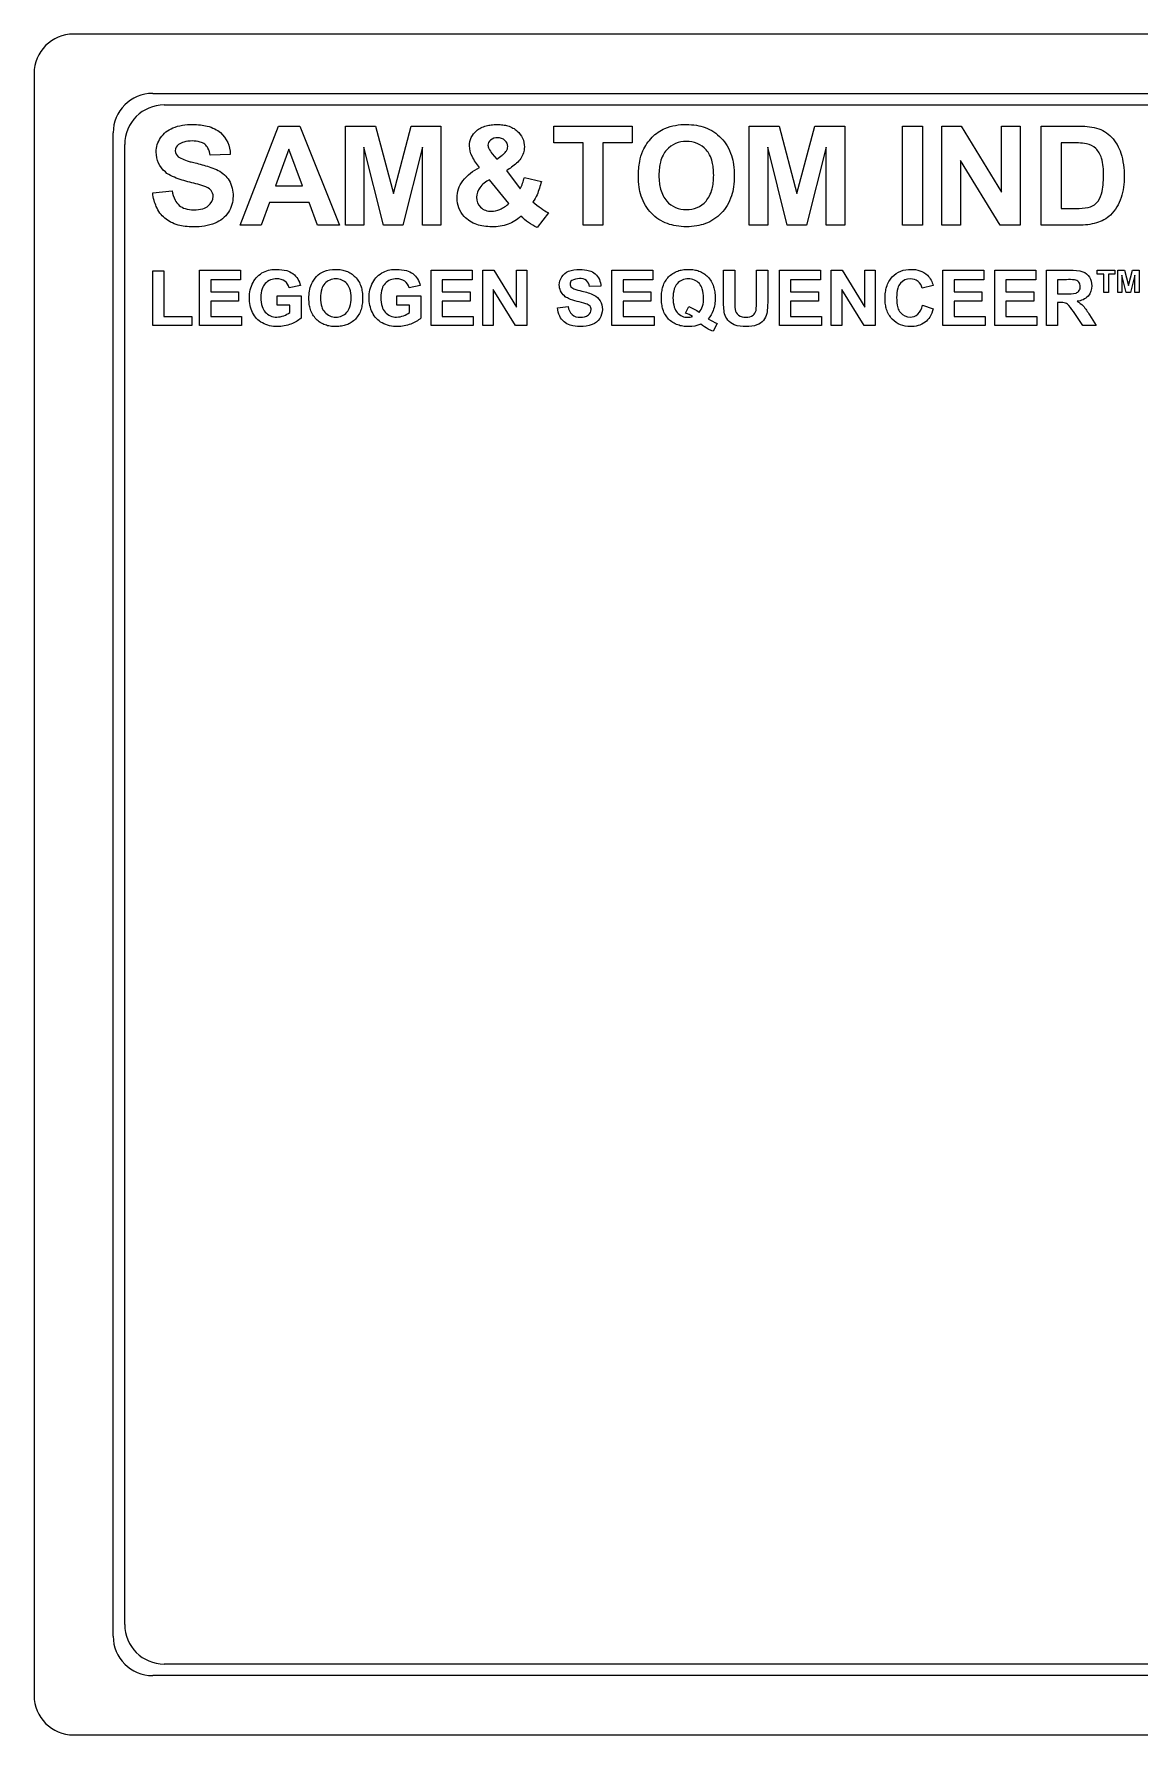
# Model space of a CAD drawing. Header units: millimetres. Extents: x -150 to 150, y -108 to 108.
# Drawn here: x -150 to -10.2, y -107.5 to 107.5 of the extents above; entities that cross this region are included whole.
import ezdxf

# ---------------------------------------------------------------- set-up
doc = ezdxf.new("R2010")
doc.units = ezdxf.units.MM
doc.layers.get('0').update_dxf_attribs({"lineweight": 25, "true_color": 0xffffff})

msp = doc.modelspace()

# ---------------------------------------------------------------- linework, layer by layer
for p, q in [((145, 107.5), (-145, 107.5)), ((-150, 102.5), (-150, -102.5)), ((-135, 100), (135, 100)), ((-133.54, 98.54), (133.54, 98.54)), ((-140, -95), (-140, 95)), ((-138.54, -93.54), (-138.54, 93.54)), ((133.54, -98.54), (-133.54, -98.54)), ((135, -100), (-135, -100)), ((-145, -107.5), (145, -107.5))]:
    msp.add_line(p, q)
at = {"flags": 128}
for points in [[(-135, 87.42), (-132.54, 87.66, 0.070733), (-132.17, 86.51, 0.101174), (-131.64, 85.84, 0.100485), (-130.9, 85.43, 0.0769), (-129.82, 85.26, 0.068531), (-128.65, 85.42, 0.105822), (-127.98, 85.78, 0.232791), (-127.36, 86.99, 0.18111), (-127.62, 87.74, 0.129287), (-128.53, 88.28, 0.016852), (-130.55, 88.83, -0.041669), (-132.5, 89.49, -0.080405), (-133.4, 90.06, -0.223215), (-134.55, 92.58, -0.148422), (-134.01, 94.37, -0.151603), (-132.45, 95.63, -0.100878), (-129.99, 96.07, -0.027393), (-128.94, 96.01, -0.034137), (-128.12, 95.86, -0.053166), (-127.15, 95.51, -0.064088), (-126.44, 95.04, -0.21743), (-125.19, 92.28), (-127.72, 92.17, 0.074712), (-128.01, 93.06, 0.109453), (-128.41, 93.56, 0.103298), (-128.99, 93.85, 0.064617), (-130.01, 93.98, 0.064236), (-131.07, 93.84, 0.093115), (-131.73, 93.53, 0.255393), (-132.14, 92.75, 0.232324), (-131.76, 91.99, 0.067684), (-131.44, 91.79, 0.029982), (-130.64, 91.48, 0.010972), (-130.13, 91.33, 0.008068), (-129.44, 91.16, -0.02177), (-127.63, 90.64, -0.04146), (-126.72, 90.26, -0.136107), (-125.34, 88.99, -0.140832), (-124.84, 86.99, -0.145566), (-125.43, 84.98, -0.156787), (-127.12, 83.59, -0.09833), (-129.84, 83.13, -0.029167), (-130.91, 83.19, -0.035752), (-131.77, 83.36, -0.052443), (-132.74, 83.73, -0.060698), (-133.48, 84.23, -0.056688), (-134.08, 84.87, -0.05328), (-134.54, 85.68, -0.041036), (-134.82, 86.46, -0.034592)], [(-84.96, 84.88), (-86.41, 83.03, -0.074176), (-88.46, 84.46, -0.093098), (-90.07, 83.46, -0.090662), (-92.1, 83.13, -0.036291), (-93.16, 83.21, -0.044693), (-94.01, 83.41, -0.062145), (-94.91, 83.84, -0.067131), (-95.61, 84.45, -0.191694), (-96.52, 86.78, -0.166073), (-95.81, 88.94, -0.117371), (-93.67, 90.61, -0.064283), (-94.63, 92.06, -0.111106), (-94.96, 93.36, -0.227821), (-94.05, 95.28, -0.060353), (-93.52, 95.64, -0.052608), (-92.83, 95.9, -0.036285), (-92.22, 96.02, -0.02969), (-91.46, 96.07, -0.032671), (-90.72, 96.02, -0.03932), (-90.11, 95.89, -0.053545), (-89.46, 95.62, -0.058719), (-88.93, 95.24, -0.221557), (-88.02, 93.22, -0.150429), (-88.47, 91.78, -0.071028), (-89, 91.18, -0.035459), (-90.29, 90.23), (-88.55, 87.94, 0.06497), (-88.02, 89.36), (-85.86, 88.87, -0.033397), (-86.42, 87.19, -0.056992), (-86.93, 86.3, 0.033919), (-85.9, 85.47, 0.035388)], [(-73.61, 89.53, -0.044114), (-73.44, 91.4, -0.059778), (-73.04, 92.73, -0.08873), (-71.87, 94.45, -0.102216), (-70.26, 95.57, -0.100811), (-67.56, 96.07, -0.040775), (-66.26, 95.96, -0.047422), (-65.17, 95.67, -0.056282), (-64.08, 95.13, -0.056155), (-63.14, 94.35, -0.059636), (-62.39, 93.36, -0.055726), (-61.84, 92.14, -0.042019), (-61.58, 90.99, -0.035027), (-61.48, 89.59, -0.035069), (-61.58, 88.19, -0.041998), (-61.84, 87.05, -0.05545), (-62.38, 85.84, -0.059234), (-63.13, 84.85, -0.056451), (-64.06, 84.08, -0.056543), (-65.14, 83.53, -0.047505), (-66.23, 83.25, -0.040793), (-67.53, 83.14, -0.040003), (-68.84, 83.25, -0.046841), (-69.93, 83.53, -0.056684), (-71.02, 84.07, -0.057139), (-71.96, 84.84, -0.058761), (-72.71, 85.82, -0.055454), (-73.25, 87.01, -0.042522), (-73.51, 88.15, -0.035637)], [(-22.69, 95.85), (-18.07, 95.85, -0.066651), (-15.69, 95.61, -0.13445), (-13.81, 94.46, -0.108888), (-12.62, 92.44, -0.081368), (-12.21, 89.48, -0.082349), (-12.59, 86.82, -0.118801), (-13.93, 84.62, -0.116207), (-15.7, 83.62, -0.074054), (-17.94, 83.35), (-22.69, 83.35)], [(-91.49, 91.68), (-90.84, 92.17, 0.02948), (-90.55, 92.42, 0.039019), (-90.35, 92.64, 0.07053), (-90.17, 92.98, 0.089411), (-90.12, 93.27, 0.216458), (-90.47, 94.05, 0.195908), (-91.4, 94.38, 0.1859), (-92.3, 94.09, 0.224805), (-92.62, 93.43, 0.118038), (-92.52, 93.03, 0.060846), (-92.07, 92.36)], [(-71.01, 89.61, 0.029071), (-70.95, 88.66, 0.035976), (-70.81, 87.91, 0.054146), (-70.47, 87.04, 0.063472), (-70.03, 86.39, 0.223489), (-67.54, 85.3, 0.224251), (-65.06, 86.38, 0.065207), (-64.62, 87.04, 0.05422), (-64.28, 87.92, 0.034752), (-64.15, 88.68, 0.027831), (-64.09, 89.65, 0.027344), (-64.14, 90.59, 0.03429), (-64.28, 91.34, 0.054365), (-64.6, 92.22, 0.066143), (-65.03, 92.85, 0.223706), (-67.54, 93.91, 0.223599), (-70.05, 92.84, 0.065712), (-70.49, 92.2, 0.054371), (-70.82, 91.32, 0.034592), (-70.95, 90.57, 0.027647)], [(-20.16, 93.74), (-20.16, 85.46), (-18.28, 85.46, 0.05583), (-16.75, 85.58, 0.124678), (-15.73, 86.1, 0.132218), (-15.07, 87.31, 0.07098), (-14.82, 89.6, 0.075421), (-15.07, 91.82, 0.124877), (-15.79, 93.03, 0.138766), (-16.96, 93.62, 0.045436), (-19.03, 93.74)], [(-92.42, 89.08, 0.124776), (-93.66, 88.07, 0.156055), (-94.07, 86.87, 0.211725), (-93.56, 85.6, 0.200605), (-92.2, 85.11, 0.102113), (-91.12, 85.33, 0.071824), (-89.98, 86.07)], [(-119.28, 73.21), (-119.28, 74.39), (-116.24, 74.39), (-116.24, 71.6, -0.098261), (-117.52, 70.84, -0.093587), (-119.23, 70.52, -0.1307), (-121.14, 70.98, -0.157467), (-122.37, 72.29, -0.11352), (-122.78, 74.16, -0.125855), (-122.32, 76.1, -0.155133), (-120.98, 77.41, -0.11991), (-119.31, 77.75, -0.065664), (-118.06, 77.59, -0.094936), (-117.27, 77.21, -0.186673), (-116.33, 75.7), (-117.73, 75.43, 0.171154), (-118.29, 76.25, 0.162084), (-119.31, 76.55, 0.21671), (-120.78, 75.96, 0.111875), (-121.16, 75.31, 0.076141), (-121.33, 74.22, 0.072139), (-121.15, 73.04, 0.110088), (-120.77, 72.35, 0.22427), (-119.32, 71.72, 0.094029), (-118.43, 71.9, 0.072068), (-117.66, 72.32), (-117.66, 73.21)], [(-115.25, 74.09, -0.103503), (-114.93, 75.89, -0.08873), (-114.28, 76.85, -0.102216), (-113.38, 77.48, -0.100811), (-111.87, 77.75, -0.040775), (-111.14, 77.69, -0.047422), (-110.53, 77.53, -0.056282), (-109.92, 77.23, -0.056155), (-109.39, 76.79, -0.059636), (-108.97, 76.24, -0.055726), (-108.66, 75.56, -0.042019), (-108.52, 74.91, -0.035027), (-108.46, 74.13, -0.035069), (-108.52, 73.34, -0.041998), (-108.66, 72.7, -0.05545), (-108.96, 72.03, -0.059234), (-109.38, 71.47, -0.056451), (-109.91, 71.04, -0.056543), (-110.51, 70.74, -0.047505), (-111.12, 70.58, -0.040793), (-111.85, 70.52, -0.040003), (-112.58, 70.57, -0.046841), (-113.19, 70.73, -0.056684), (-113.81, 71.04, -0.057139), (-114.33, 71.47, -0.058761), (-114.75, 72.02, -0.055454), (-115.05, 72.69, -0.042522), (-115.2, 73.32, -0.035637)], [(-104.14, 73.21), (-104.14, 74.39), (-101.09, 74.39), (-101.09, 71.6, -0.098261), (-102.38, 70.84, -0.093587), (-104.08, 70.52, -0.1307), (-106, 70.98, -0.157467), (-107.23, 72.29, -0.11352), (-107.64, 74.16, -0.125855), (-107.18, 76.1, -0.155133), (-105.84, 77.41, -0.11991), (-104.16, 77.75, -0.065664), (-102.91, 77.59, -0.094936), (-102.12, 77.21, -0.186673), (-101.18, 75.7), (-102.58, 75.43, 0.171154), (-103.14, 76.25, 0.162084), (-104.16, 76.55, 0.21671), (-105.63, 75.96, 0.111875), (-106.01, 75.31, 0.076141), (-106.18, 74.22, 0.072139), (-106.01, 73.04, 0.110088), (-105.63, 72.35, 0.22427), (-104.17, 71.72, 0.094029), (-103.28, 71.9, 0.072068), (-102.52, 72.32), (-102.52, 73.21)], [(-83.85, 72.91), (-82.48, 73.05, 0.17427), (-81.98, 72.03, 0.182212), (-80.95, 71.7, 0.174932), (-79.92, 71.99, 0.232791), (-79.58, 72.67, 0.18111), (-79.72, 73.09, 0.129287), (-80.23, 73.39, 0.016852), (-81.36, 73.7, -0.041669), (-82.45, 74.07, -0.080405), (-82.96, 74.39, -0.223215), (-83.6, 75.8, -0.148422), (-83.3, 76.8, -0.151603), (-82.42, 77.51, -0.100878), (-81.05, 77.75, -0.070963), (-79.8, 77.58, -0.1082), (-79.06, 77.18, -0.21743), (-78.36, 75.63), (-79.78, 75.57, 0.187142), (-80.17, 76.35, 0.167001), (-81.06, 76.58, 0.158232), (-82.03, 76.33, 0.255393), (-82.25, 75.9, 0.232324), (-82.04, 75.47, 0.088335), (-81.75, 75.3, 0.028496), (-80.74, 75, -0.058805), (-79.22, 74.5, -0.136107), (-78.44, 73.79, -0.140832), (-78.16, 72.67, -0.145566), (-78.5, 71.55, -0.156787), (-79.44, 70.77, -0.09833), (-80.97, 70.51, -0.073209), (-82.22, 70.7, -0.105221), (-83, 71.12, -0.104236), (-83.54, 71.83, -0.081769)], [(-64.77, 71.52, 0.069468), (-63.64, 70.93), (-64.16, 69.93, -0.052765), (-64.79, 70.2, -0.009755), (-65.73, 70.82, -0.104356), (-67.25, 70.52, -0.038392), (-68, 70.57, -0.045647), (-68.62, 70.73, -0.057727), (-69.25, 71.03, -0.059569), (-69.78, 71.47, -0.060486), (-70.2, 72.02, -0.055804), (-70.5, 72.71, -0.041243), (-70.64, 73.35, -0.034184), (-70.7, 74.14, -0.034407), (-70.64, 74.92, -0.041438), (-70.5, 75.56, -0.055714), (-70.2, 76.25, -0.060169), (-69.78, 76.8, -0.057829), (-69.25, 77.23, -0.057094), (-68.64, 77.54, -0.046684), (-68.03, 77.7, -0.039712), (-67.29, 77.75, -0.040141), (-66.56, 77.7, -0.047092), (-65.95, 77.54, -0.057138), (-65.34, 77.23, -0.057602), (-64.82, 76.8, -0.060127), (-64.41, 76.25, -0.055553), (-64.11, 75.56, -0.041198), (-63.96, 74.92, -0.034197), (-63.91, 74.14, -0.088315), (-64.16, 72.54, -0.090163)], [(-62.84, 77.64), (-61.43, 77.64), (-61.43, 73.84, 0.037277), (-61.38, 72.67, 0.185746), (-60.95, 71.98, 0.165329), (-60.01, 71.72, 0.169738), (-59.11, 71.97, 0.188425), (-58.74, 72.57, 0.037849), (-58.68, 73.76), (-58.68, 77.64), (-57.26, 77.64), (-57.26, 73.96, -0.047335), (-57.38, 72.18, -0.125594), (-57.8, 71.3, -0.118985), (-58.62, 70.73, -0.095991), (-59.97, 70.52, -0.100195), (-61.49, 70.75, -0.118449), (-62.31, 71.35, -0.114421), (-62.71, 72.12, -0.052537), (-62.84, 73.9)], [(-37.7, 73.21), (-36.33, 72.77, -0.071), (-36.78, 71.72, -0.092688), (-37.37, 71.07, -0.166857), (-39.23, 70.52, -0.215668), (-41.53, 71.47, -0.057857), (-41.93, 72.02, -0.054428), (-42.23, 72.68, -0.041743), (-42.37, 73.31, -0.035061), (-42.42, 74.07, -0.033068), (-42.37, 74.87, -0.039964), (-42.23, 75.52, -0.054774), (-41.93, 76.22, -0.060086), (-41.52, 76.79, -0.216756), (-39.15, 77.75, -0.198147), (-37.06, 77, -0.136006), (-36.34, 75.71), (-37.74, 75.37, 0.174205), (-38.26, 76.23, 0.174953), (-39.22, 76.55, 0.228039), (-40.48, 75.99, 0.113714), (-40.81, 75.37, 0.065511), (-40.97, 74.18, 0.061917), (-40.81, 72.91, 0.114411), (-40.49, 72.29, 0.231611), (-39.25, 71.72, 0.188989), (-38.28, 72.08, 0.156172)], [(-22.02, 70.64), (-22.02, 77.64), (-19.05, 77.64, -0.081128), (-17.42, 77.45, -0.168614), (-16.6, 76.78, -0.144877), (-16.3, 75.67, -0.191557), (-16.76, 74.37, -0.177177), (-18.15, 73.72, -0.073018), (-17.39, 73.14, -0.043717), (-16.58, 72), (-15.73, 70.64), (-17.42, 70.64), (-18.44, 72.16, 0.032175), (-19.19, 73.19, 0.120475), (-19.61, 73.48, 0.077276), (-20.32, 73.56), (-20.61, 73.56), (-20.61, 70.64)], [(-113.8, 74.14, 0.074061), (-113.63, 73.01, 0.109006), (-113.25, 72.34, 0.223489), (-111.85, 71.72, 0.224251), (-110.47, 72.33, 0.110172), (-110.09, 73.01, 0.072239), (-109.92, 74.16, 0.071581), (-110.09, 75.3, 0.110966), (-110.45, 75.95, 0.223706), (-111.85, 76.55, 0.223599), (-113.26, 75.95, 0.110679), (-113.63, 75.28, 0.072048)], [(-65.91, 72.32, 0.104574), (-65.5, 73.09, 0.07274), (-65.37, 74.14, 0.071868), (-65.53, 75.28, 0.110861), (-65.9, 75.95, 0.223682), (-67.3, 76.55, 0.22364), (-68.7, 75.94, 0.110523), (-69.07, 75.28, 0.072263), (-69.24, 74.14, 0.071281), (-69.07, 72.97, 0.110025), (-68.7, 72.3, 0.225628), (-67.34, 71.69, 0.089129), (-66.77, 71.79, 0.060025), (-67.64, 72.23), (-67.24, 73.04, -0.079259)], [(-20.61, 74.67), (-19.56, 74.67, 0.059143), (-18.29, 74.76, 0.166993), (-17.9, 75.06, 0.152818), (-17.75, 75.58, 0.185134), (-17.94, 76.15, 0.178538), (-18.48, 76.43, 0.021681), (-19.51, 76.45), (-20.61, 76.45)]]:
    msp.add_lwpolyline(points, format="xyb", close=True, dxfattribs=at)
for points in [[(-111.4, 83.35), (-114.15, 83.35), (-115.24, 86.19), (-120.24, 86.19), (-121.27, 83.35), (-123.95, 83.35), (-119.08, 95.85), (-116.41, 95.85)], [(-110.63, 83.35), (-110.63, 95.85), (-106.85, 95.85), (-104.58, 87.33), (-102.34, 95.85), (-98.56, 95.85), (-98.56, 83.35), (-100.9, 83.35), (-100.9, 93.19), (-103.38, 83.35), (-105.81, 83.35), (-108.29, 93.19), (-108.29, 83.35)], [(-80.6, 83.35), (-80.6, 93.74), (-84.31, 93.74), (-84.31, 95.85), (-74.38, 95.85), (-74.38, 93.74), (-78.08, 93.74), (-78.08, 83.35)], [(-59.61, 83.35), (-59.61, 95.85), (-55.83, 95.85), (-53.56, 87.33), (-51.32, 95.85), (-47.53, 95.85), (-47.53, 83.35), (-49.88, 83.35), (-49.88, 93.19), (-52.36, 83.35), (-54.79, 83.35), (-57.26, 93.19), (-57.26, 83.35)], [(-40.22, 83.35), (-40.22, 95.85), (-37.69, 95.85), (-37.69, 83.35)], [(-35.26, 83.35), (-35.26, 95.85), (-32.8, 95.85), (-27.69, 87.51), (-27.69, 95.85), (-25.34, 95.85), (-25.34, 83.35), (-27.87, 83.35), (-32.91, 91.51), (-32.91, 83.35)], [(-116.05, 88.3), (-117.77, 92.94), (-119.46, 88.3)], [(-135, 70.64), (-135, 77.58), (-133.59, 77.58), (-133.59, 71.81), (-130.07, 71.81), (-130.07, 70.64)], [(-129.08, 70.64), (-129.08, 77.64), (-123.89, 77.64), (-123.89, 76.45), (-127.67, 76.45), (-127.67, 74.9), (-124.15, 74.9), (-124.15, 73.72), (-127.67, 73.72), (-127.67, 71.81), (-123.76, 71.81), (-123.76, 70.64)], [(-99.82, 70.64), (-99.82, 77.64), (-94.63, 77.64), (-94.63, 76.45), (-98.41, 76.45), (-98.41, 74.9), (-94.89, 74.9), (-94.89, 73.72), (-98.41, 73.72), (-98.41, 71.81), (-94.5, 71.81), (-94.5, 70.64)], [(-93.26, 70.64), (-93.26, 77.64), (-91.89, 77.64), (-89.02, 72.96), (-89.02, 77.64), (-87.71, 77.64), (-87.71, 70.64), (-89.13, 70.64), (-91.95, 75.2), (-91.95, 70.64)], [(-76.95, 70.64), (-76.95, 77.64), (-71.76, 77.64), (-71.76, 76.45), (-75.54, 76.45), (-75.54, 74.9), (-72.02, 74.9), (-72.02, 73.72), (-75.54, 73.72), (-75.54, 71.81), (-71.63, 71.81), (-71.63, 70.64)], [(-55.78, 70.64), (-55.78, 77.64), (-50.59, 77.64), (-50.59, 76.45), (-54.36, 76.45), (-54.36, 74.9), (-50.85, 74.9), (-50.85, 73.72), (-54.36, 73.72), (-54.36, 71.81), (-50.45, 71.81), (-50.45, 70.64)], [(-49.22, 70.64), (-49.22, 77.64), (-47.84, 77.64), (-44.98, 72.96), (-44.98, 77.64), (-43.67, 77.64), (-43.67, 70.64), (-45.08, 70.64), (-47.91, 75.2), (-47.91, 70.64)], [(-35.12, 70.64), (-35.12, 77.64), (-29.93, 77.64), (-29.93, 76.45), (-33.7, 76.45), (-33.7, 74.9), (-30.19, 74.9), (-30.19, 73.72), (-33.7, 73.72), (-33.7, 71.81), (-29.79, 71.81), (-29.79, 70.64)], [(-28.57, 70.64), (-28.57, 77.64), (-23.38, 77.64), (-23.38, 76.45), (-27.16, 76.45), (-27.16, 74.9), (-23.64, 74.9), (-23.64, 73.72), (-27.16, 73.72), (-27.16, 71.81), (-23.25, 71.81), (-23.25, 70.64)], [(-14.77, 74.84), (-14.77, 77.16), (-15.6, 77.16), (-15.6, 77.64), (-13.37, 77.64), (-13.37, 77.16), (-14.2, 77.16), (-14.2, 74.84)], [(-13.02, 74.84), (-13.02, 77.64), (-12.18, 77.64), (-11.67, 75.73), (-11.17, 77.64), (-10.32, 77.64), (-10.32, 74.84), (-10.84, 74.84), (-10.84, 77.04), (-11.4, 74.84), (-11.94, 74.84), (-12.5, 77.04), (-12.5, 74.84)]]:
    msp.add_lwpolyline(points, close=True, dxfattribs=at)
for centre, start, end in [((-145, 102.5), 90, 180), ((-135, 95), 90, 180), ((-133.54, 93.54), 90, 180), ((-133.54, -93.54), 180, 270), ((-135, -95), 180, 270), ((-145, -102.5), 180, 270)]:
    msp.add_arc(centre, 5, start, end)

doc.saveas('drawing.dxf')
